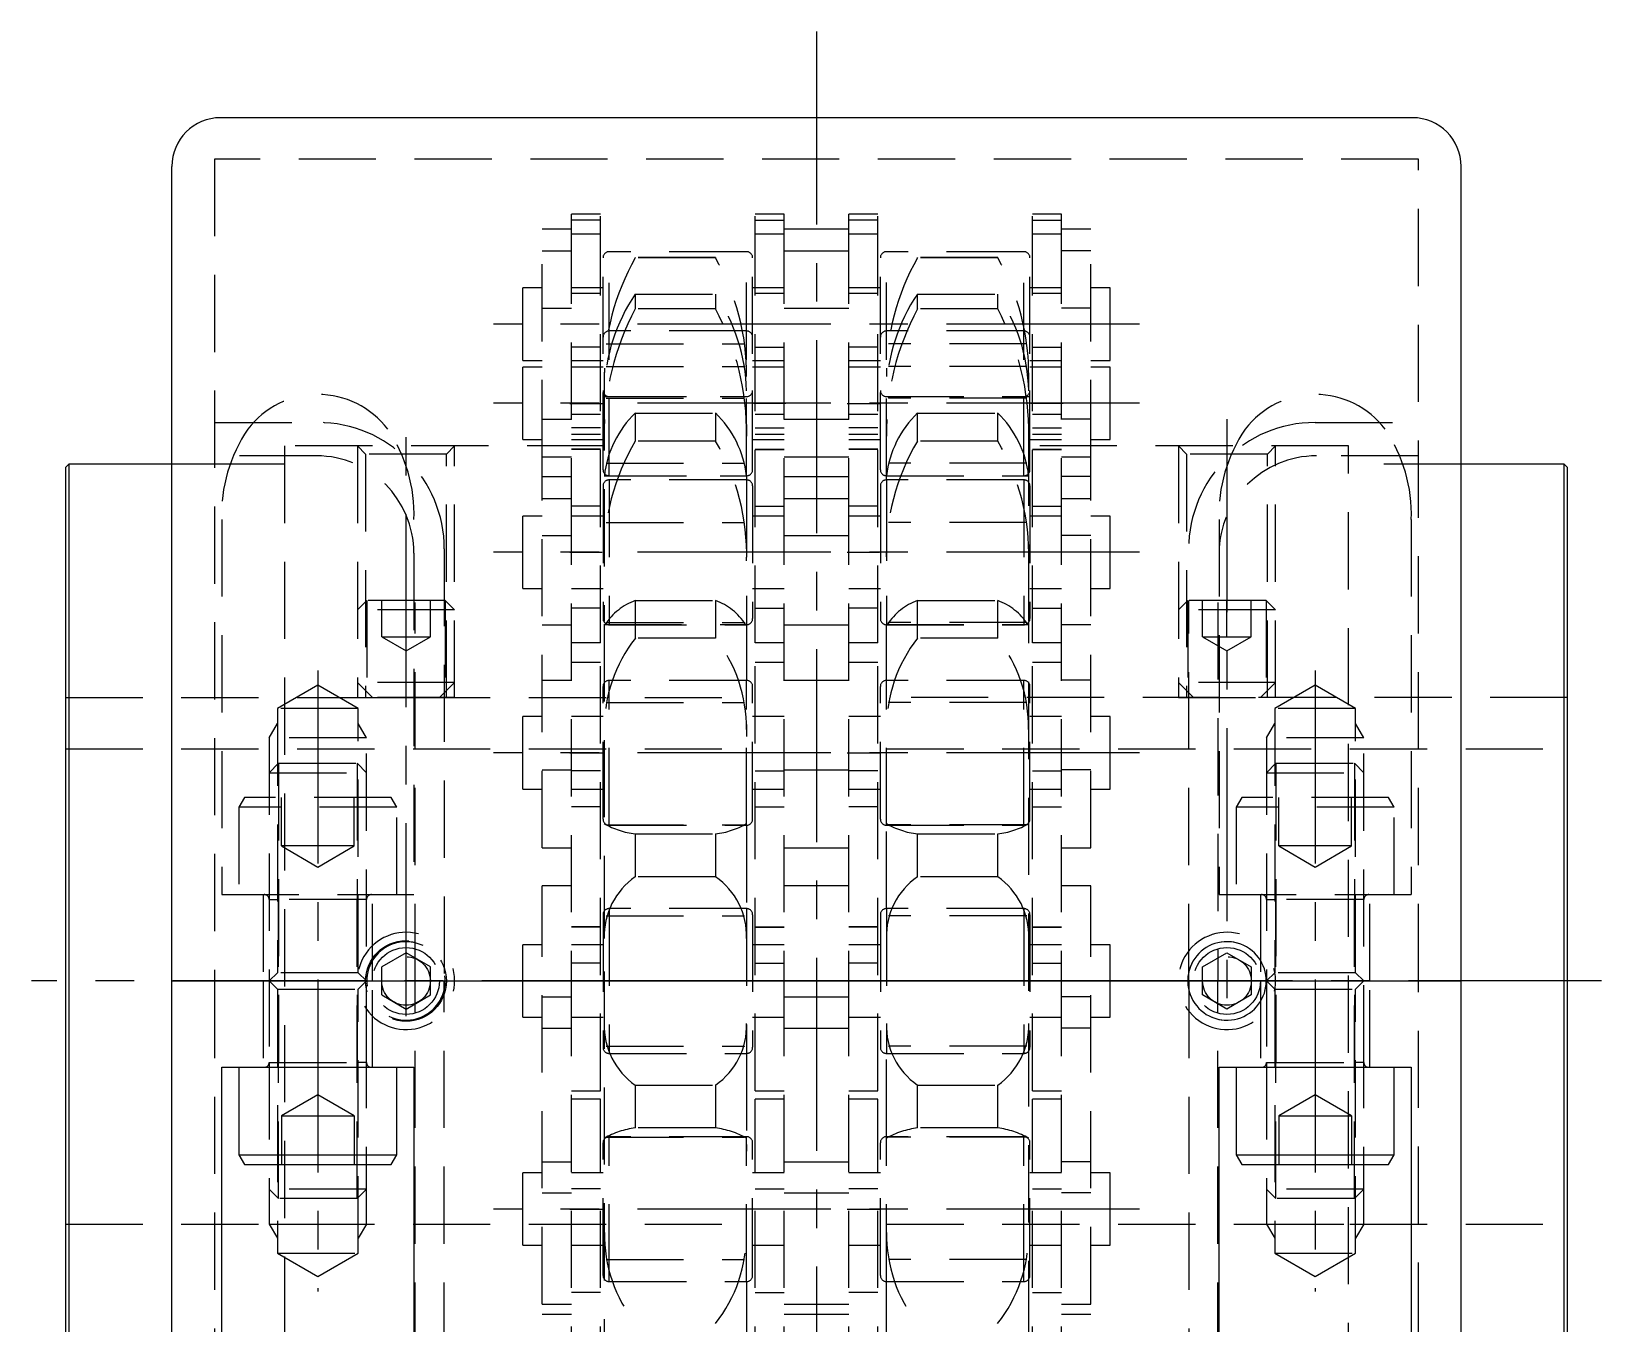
# Model space of a CAD drawing. Extents: x -3 to 319, y -8 to 338.
# Drawn here: x -2.8 to 126.3, y 52.8 to 159.1 of the extents above; entities that cross this region are included whole.
import ezdxf

# ---------------------------------------------------------------- set-up
doc = ezdxf.new("R2010")
doc.units = 0
doc.header["$LTSCALE"] = 0.5
doc.linetypes.add('CENTER', pattern=[50.8, 31.75, -6.35, 6.35, -6.35])
doc.linetypes.add('DASHED', pattern=[19.05, 12.7, -6.35])
for name, color, linetype in [('MSM_CENTER', 1, 'CENTER'), ('MSM_CONTINUOUS', 7, 'CONTINUOUS'), ('MSM_DASHED', 4, 'DASHED')]:
    doc.layers.add(name, color=color, linetype=linetype)

msp = doc.modelspace()

# ---------------------------------------------------------------- linework, layer by layer
at = {"layer": 'MSM_CENTER'}
for p, q in [((61.75, 159.1), (61.75, 2.9)), ((88.32, 135.02), (35.18, 135.02)), ((88.32, 128.51), (35.18, 128.51)), ((41.48, 128.5), (44.12, 128.5)), ((59.22, 128.5), (56.58, 128.5)), ((64.28, 128.5), (66.92, 128.5)), ((82.02, 128.5), (79.38, 128.5)), ((28, 78.11), (28, 127.2)), ((95.5, 127.2), (95.5, 76.8)), ((88.32, 116.26), (35.18, 116.26)), ((41.48, 116.26), (44.12, 116.26)), ((59.22, 116.26), (56.58, 116.26)), ((64.28, 116.26), (66.92, 116.26)), ((82.02, 116.26), (79.38, 116.26)), ((20.75, 106.53), (20.75, 55.47)), ((102.75, 106.53), (102.75, 55.47)), ((88.32, 99.76), (35.18, 99.76)), ((41.48, 99.76), (44.12, 99.76)), ((59.22, 99.76), (56.58, 99.76)), ((64.28, 99.76), (66.92, 99.76)), ((82.02, 99.76), (79.38, 99.76)), ((126.3, 81), (-2.8, 81)), ((88.32, 81), (35.18, 81)), ((41.48, 81), (44.12, 81)), ((59.22, 81), (56.58, 81)), ((64.28, 81), (66.92, 81)), ((82.02, 81), (79.38, 81)), ((88.32, 62.24), (35.18, 62.24)), ((41.48, 62.24), (44.12, 62.24)), ((59.22, 62.24), (56.58, 62.24)), ((64.28, 62.24), (66.92, 62.24)), ((82.02, 62.24), (79.38, 62.24))]:
    msp.add_line(p, q, dxfattribs=at)
at = {"layer": 'MSM_CONTINUOUS'}
for p, q in [((110.75, 152), (12.75, 152)), ((8.75, 81), (8.75, 148)), ((114.75, 81), (114.75, 148)), ((0.28, 123.5), (0, 123.22)), ((0, 123.22), (0, 38.78)), ((8.75, 123.5), (0.28, 123.5)), ((0.28, 123.5), (0.28, 38.5)), ((123.22, 123.5), (114.75, 123.5)), ((123.22, 38.5), (123.22, 123.5)), ((123.5, 123.22), (123.22, 123.5)), ((123.5, 38.78), (123.5, 123.22)), ((8.75, 81), (114.75, 81)), ((8.75, 14), (8.75, 81)), ((8.75, 81), (114.75, 81)), ((114.75, 14), (114.75, 81)), ((12.85, 43.04), (12.85, 73.9)), ((12.85, 73.9), (28.65, 73.9)), ((14.25, 73.9), (14.25, 66.7)), ((27.25, 66.7), (27.25, 73.9)), ((28.65, 73.9), (28.65, 43.04)), ((94.85, 43.04), (94.85, 73.9)), ((94.85, 73.9), (110.65, 73.9)), ((96.25, 73.9), (96.25, 66.7)), ((109.25, 66.7), (109.25, 73.9)), ((110.65, 73.9), (110.65, 43.04)), ((14.25, 66.7), (14.71, 65.9)), ((14.25, 66.7), (27.25, 66.7)), ((14.71, 65.9), (26.79, 65.9)), ((26.79, 65.9), (27.25, 66.7)), ((96.25, 66.7), (96.71, 65.9)), ((96.25, 66.7), (109.25, 66.7)), ((96.71, 65.9), (108.79, 65.9)), ((108.79, 65.9), (109.25, 66.7))]:
    msp.add_line(p, q, dxfattribs=at)
for centre, start, end in [((12.75, 148), 90, 180), ((110.75, 148), 0, 90)]:
    msp.add_arc(centre, 4, start, end, dxfattribs=at)
at = {"layer": 'MSM_DASHED'}
for p, q in [((12.25, 148.6), (12.25, 81)), ((111.25, 148.6), (12.25, 148.6)), ((111.25, 81), (111.25, 148.6)), ((44, 144.07), (41.6, 144.07)), ((41.6, 141.04), (41.6, 144.07)), ((44, 143.56), (41.6, 143.56)), ((44, 137.55), (44, 144.07)), ((59.1, 144.07), (56.7, 144.07)), ((56.7, 137.55), (56.7, 144.07)), ((56.7, 143.56), (59.1, 143.56)), ((59.1, 141.04), (59.1, 144.07)), ((66.8, 144.07), (64.4, 144.07)), ((64.4, 141.04), (64.4, 144.07)), ((66.8, 143.56), (64.4, 143.56)), ((66.8, 137.55), (66.8, 144.07)), ((81.9, 144.07), (79.5, 144.07)), ((79.5, 137.55), (79.5, 144.07)), ((79.5, 143.56), (81.9, 143.56)), ((81.9, 141.04), (81.9, 144.07)), ((41.6, 142.84), (39.2, 142.84)), ((39.2, 124.08), (39.2, 142.84)), ((41.6, 142.44), (44, 142.44)), ((56.7, 142.44), (59.1, 142.44)), ((64.4, 142.84), (59.1, 142.84)), ((64.4, 142.44), (66.8, 142.44)), ((79.5, 142.44), (81.9, 142.44)), ((84.3, 142.84), (81.9, 142.84)), ((84.3, 124.08), (84.3, 142.84)), ((39.2, 141.04), (41.6, 141.04)), ((41.6, 117.65), (41.6, 141.04)), ((56, 140.98), (44.7, 140.98)), ((44.7, 122.55), (44.7, 140.98)), ((56, 122.56), (56, 140.98)), ((59.1, 141.04), (64.4, 141.04)), ((59.1, 117.65), (59.1, 141.04)), ((64.4, 117.65), (64.4, 141.04)), ((78.8, 140.98), (67.5, 140.98)), ((67.5, 122.56), (67.5, 140.98)), ((78.8, 122.55), (78.8, 140.98)), ((84.3, 141.04), (81.9, 141.04)), ((81.9, 117.65), (81.9, 141.04)), ((44.2, 123.05), (44.2, 140.48)), ((53.45, 140.5), (46.85, 140.5)), ((46.85, 140.5), (46.85, 140.47)), ((53.45, 140.47), (46.85, 140.47)), ((53.45, 140.5), (53.45, 140.47)), ((56.5, 123.05), (56.5, 140.48)), ((67, 123.05), (67, 140.48)), ((76.65, 140.5), (70.05, 140.5)), ((70.05, 140.47), (70.05, 140.5)), ((76.65, 140.47), (70.05, 140.47)), ((76.65, 140.47), (76.65, 140.5)), ((79.3, 123.05), (79.3, 140.48)), ((37.6, 132.04), (37.6, 138)), ((39.2, 138), (37.6, 138)), ((44.2, 138), (41.6, 138)), ((44, 137.55), (41.6, 137.55)), ((44, 137.55), (41.6, 137.55)), ((44, 108.81), (44, 137.55)), ((46.85, 137.5), (53.45, 137.5)), ((46.85, 137.5), (46.85, 136.27)), ((53.45, 137.5), (53.45, 136.27)), ((59.1, 138), (56.5, 138)), ((59.1, 137.55), (56.7, 137.55)), ((56.7, 108.81), (56.7, 137.55)), ((59.1, 137.55), (56.7, 137.55)), ((67, 138), (64.4, 138)), ((66.8, 137.55), (64.4, 137.55)), ((66.8, 137.55), (64.4, 137.55)), ((66.8, 108.81), (66.8, 137.55)), ((70.05, 137.5), (76.65, 137.5)), ((70.05, 136.27), (70.05, 137.5)), ((76.65, 136.27), (76.65, 137.5)), ((81.9, 138), (79.3, 138)), ((81.9, 137.55), (79.5, 137.55)), ((79.5, 108.81), (79.5, 137.55)), ((81.9, 137.55), (79.5, 137.55)), ((85.9, 138), (84.3, 138)), ((85.9, 132.04), (85.9, 138)), ((39.2, 136.33), (41.6, 136.33)), ((53.45, 136.27), (46.85, 136.27)), ((59.1, 136.33), (64.4, 136.33)), ((76.65, 136.27), (70.05, 136.27)), ((84.3, 136.33), (81.9, 136.33)), ((56, 134.46), (44.7, 134.46)), ((78.8, 134.46), (67.5, 134.46)), ((44, 133.12), (41.6, 133.12)), ((44, 133.12), (41.6, 133.12)), ((44.47, 133.4), (55.83, 133.4)), ((56.7, 133.12), (59.1, 133.12)), ((56.7, 133.12), (59.1, 133.12)), ((66.8, 133.12), (64.4, 133.12)), ((66.8, 133.12), (64.4, 133.12)), ((79.03, 133.4), (67.67, 133.4)), ((79.5, 133.12), (81.9, 133.12)), ((79.5, 133.12), (81.9, 133.12)), ((37.6, 132.04), (39.2, 132.04)), ((41.6, 132.04), (44.2, 132.04)), ((56.5, 132.04), (59.1, 132.04)), ((64.4, 132.04), (67, 132.04)), ((79.3, 132.04), (81.9, 132.04)), ((84.3, 132.04), (85.9, 132.04)), ((37.6, 125.53), (37.6, 131.49)), ((39.2, 131.49), (37.6, 131.49)), ((44, 131.49), (41.6, 131.49)), ((44, 131.48), (41.6, 131.48)), ((44.2, 131.49), (44, 131.49)), ((44.3, 130.97), (44.3, 110.56)), ((44.47, 131.54), (55.83, 131.54)), ((55.82, 131.59), (55.83, 131.54)), ((56.7, 131.49), (56.5, 131.49)), ((59.1, 131.49), (56.7, 131.49)), ((59.1, 131.48), (56.7, 131.48)), ((66.8, 131.49), (64.4, 131.49)), ((66.8, 131.48), (64.4, 131.48)), ((67, 131.49), (66.8, 131.49)), ((79.03, 131.54), (67.67, 131.54)), ((79.2, 110.56), (79.2, 130.97)), ((79.5, 131.49), (79.3, 131.49)), ((81.9, 131.49), (79.5, 131.49)), ((81.9, 131.48), (79.5, 131.48)), ((85.9, 131.49), (84.3, 131.49)), ((85.9, 125.53), (85.9, 131.49)), ((44.3, 129.07), (56, 129.07)), ((44.47, 128.94), (55.83, 128.94)), ((44.7, 129.07), (56, 129.07)), ((67.5, 129.07), (78.8, 129.07)), ((67.5, 129.07), (79.2, 129.07)), ((67.68, 129.01), (67.67, 128.94)), ((79.03, 128.94), (67.67, 128.94)), ((12.25, 126.93), (20.75, 126.93)), ((39.2, 127.2), (41.6, 127.2)), ((44, 127.6), (41.6, 127.6)), ((46.85, 127.71), (53.45, 127.71)), ((46.85, 127.71), (46.85, 125.41)), ((53.45, 127.71), (53.45, 125.41)), ((55.99, 126.76), (56, 125.81)), ((59.1, 127.6), (56.7, 127.6)), ((59.1, 127.2), (64.4, 127.2)), ((66.8, 127.6), (64.4, 127.6)), ((70.05, 127.71), (76.65, 127.71)), ((70.05, 125.41), (70.05, 127.71)), ((76.65, 125.41), (76.65, 127.71)), ((81.9, 127.6), (79.5, 127.6)), ((84.3, 127.2), (81.9, 127.2)), ((102.75, 126.93), (111.25, 126.93)), ((37.6, 125.53), (39.2, 125.53)), ((44, 126.49), (41.6, 126.49)), ((41.6, 125.98), (44, 125.98)), ((41.6, 125.53), (44, 125.53)), ((41.6, 125.52), (44, 125.52)), ((44, 125.53), (44.2, 125.53)), ((53.45, 125.41), (46.85, 125.41)), ((56.5, 125.53), (56.7, 125.53)), ((56.7, 126.49), (59.1, 126.49)), ((56.7, 125.98), (59.1, 125.98)), ((56.7, 125.53), (59.1, 125.53)), ((56.7, 125.52), (59.1, 125.52)), ((66.8, 126.49), (64.4, 126.49)), ((64.4, 125.98), (66.8, 125.98)), ((64.4, 125.53), (66.8, 125.53)), ((64.4, 125.52), (66.8, 125.52)), ((66.8, 125.53), (67, 125.53)), ((76.65, 125.41), (70.05, 125.41)), ((79.3, 125.53), (79.5, 125.53)), ((79.5, 126.49), (81.9, 126.49)), ((79.5, 125.98), (81.9, 125.98)), ((79.5, 125.53), (81.9, 125.53)), ((79.5, 125.52), (81.9, 125.52)), ((84.3, 125.53), (85.9, 125.53)), ((20.65, 124.19), (12.25, 124.19)), ((44.3, 125), (18, 125)), ((18, 125), (18, 37)), ((24, 125), (24, 104.3)), ((24, 125), (24.68, 124.32)), ((24.68, 124.32), (24.68, 104.3)), ((31.32, 124.32), (24.68, 124.32)), ((31.32, 124.32), (32, 125)), ((31.32, 104.3), (31.32, 124.32)), ((32, 104.3), (32, 125)), ((41.6, 124.08), (39.2, 124.08)), ((39.2, 91.94), (39.2, 124.08)), ((44, 124.73), (41.6, 124.73)), ((44, 124.72), (41.6, 124.72)), ((56.7, 124.73), (59.1, 124.73)), ((56.7, 124.72), (59.1, 124.72)), ((64.4, 124.08), (59.1, 124.08)), ((66.8, 124.73), (64.4, 124.73)), ((66.8, 124.72), (64.4, 124.72)), ((105.5, 125), (79.2, 125)), ((79.5, 124.73), (81.9, 124.73)), ((79.5, 124.72), (81.9, 124.72)), ((84.3, 124.08), (81.9, 124.08)), ((84.3, 91.94), (84.3, 124.08)), ((91.5, 125), (91.5, 104.3)), ((91.5, 125), (92.18, 124.32)), ((92.18, 124.32), (92.18, 104.3)), ((98.82, 124.32), (92.18, 124.32)), ((98.82, 124.32), (99.5, 125)), ((98.82, 104.3), (98.82, 124.32)), ((99.5, 104.3), (99.5, 125)), ((111.25, 124.19), (102.75, 124.19)), ((105.5, 37), (105.5, 125)), ((12.25, 123.5), (8.75, 123.5)), ((18, 123.5), (8.75, 123.5)), ((44.47, 123.58), (55.83, 123.58)), ((79.03, 123.58), (67.67, 123.58)), ((114.75, 123.5), (105.5, 123.5)), ((114.75, 123.5), (111.25, 123.5)), ((39.2, 122.49), (41.6, 122.49)), ((44.2, 121.71), (44.2, 110.8)), ((44.3, 122.55), (56, 122.55)), ((44.7, 122.55), (56, 122.55)), ((56, 122.21), (44.7, 122.21)), ((44.7, 122.21), (44.7, 110.3)), ((56, 122.56), (56, 122.21)), ((56, 122.21), (56, 110.3)), ((56.5, 121.71), (56.5, 110.8)), ((59.1, 122.49), (64.4, 122.49)), ((67, 121.71), (67, 110.8)), ((67.5, 122.21), (67.5, 122.56)), ((67.5, 122.55), (78.8, 122.55)), ((67.5, 122.55), (79.2, 122.55)), ((78.8, 122.21), (67.5, 122.21)), ((67.5, 122.21), (67.5, 110.3)), ((78.8, 122.21), (78.8, 110.3)), ((79.3, 121.71), (79.3, 110.8)), ((84.3, 122.49), (81.9, 122.49)), ((39.2, 120.69), (41.6, 120.69)), ((59.1, 120.69), (64.4, 120.69)), ((81.9, 120.69), (84.3, 120.69)), ((12.85, 118.96), (12.85, 88.1)), ((37.6, 113.28), (37.6, 119.24)), ((39.2, 119.24), (37.6, 119.24)), ((44, 120.04), (41.6, 120.04)), ((44, 120.04), (41.6, 120.04)), ((44.2, 119.24), (41.6, 119.24)), ((44, 119.24), (41.6, 119.24)), ((59.1, 119.24), (56.5, 119.24)), ((56.7, 120.04), (59.1, 120.04)), ((56.7, 120.04), (59.1, 120.04)), ((59.1, 119.24), (56.7, 119.24)), ((66.8, 120.04), (64.4, 120.04)), ((66.8, 120.04), (64.4, 120.04)), ((67, 119.24), (64.4, 119.24)), ((66.8, 119.24), (64.4, 119.24)), ((81.9, 119.24), (79.3, 119.24)), ((79.5, 120.04), (81.9, 120.04)), ((79.5, 120.04), (81.9, 120.04)), ((81.9, 119.24), (79.5, 119.24)), ((85.9, 119.24), (84.3, 119.24)), ((85.9, 113.28), (85.9, 119.24)), ((94.85, 118.96), (94.85, 88.1)), ((110.65, 118.96), (110.65, 88.1)), ((39.2, 117.65), (41.6, 117.65)), ((41.6, 77.12), (41.6, 117.65)), ((44.47, 118.7), (55.83, 118.7)), ((59.1, 117.65), (64.4, 117.65)), ((59.1, 77.12), (59.1, 117.65)), ((64.4, 77.12), (64.4, 117.65)), ((79.03, 118.7), (67.67, 118.7)), ((84.3, 117.65), (81.9, 117.65)), ((81.9, 77.12), (81.9, 117.65)), ((28.65, 116.19), (28.65, 88.1)), ((31.15, 116.53), (31.15, 81)), ((37.6, 113.28), (39.2, 113.28)), ((41.6, 113.28), (44.2, 113.28)), ((41.6, 113.28), (44, 113.28)), ((56.5, 113.28), (59.1, 113.28)), ((56.7, 113.28), (59.1, 113.28)), ((64.4, 113.28), (67, 113.28)), ((64.4, 113.28), (66.8, 113.28)), ((79.3, 113.28), (81.9, 113.28)), ((79.5, 113.28), (81.9, 113.28)), ((84.3, 113.28), (85.9, 113.28)), ((24.77, 112.3), (24, 111.53)), ((32, 111.53), (24, 111.53)), ((31.23, 112.3), (24.77, 112.3)), ((24.77, 112.3), (24.77, 104.78)), ((26, 109.3), (26, 112.3)), ((28, 109.3), (28, 112.3)), ((28.75, 81), (28.75, 112.14)), ((30, 109.3), (30, 112.3)), ((32, 111.53), (31.23, 112.3)), ((31.23, 112.3), (31.23, 104.78)), ((44, 111.65), (41.6, 111.65)), ((44, 111.65), (41.6, 111.65)), ((46.85, 112.29), (53.45, 112.29)), ((46.85, 112.29), (46.85, 109.18)), ((53.45, 112.29), (53.45, 109.18)), ((56.7, 111.65), (59.1, 111.65)), ((56.7, 111.65), (59.1, 111.65)), ((66.8, 111.65), (64.4, 111.65)), ((66.8, 111.65), (64.4, 111.65)), ((70.05, 112.29), (76.65, 112.29)), ((70.05, 109.18), (70.05, 112.29)), ((76.65, 109.18), (76.65, 112.29)), ((79.5, 111.65), (81.9, 111.65)), ((79.5, 111.65), (81.9, 111.65)), ((92.27, 112.3), (91.5, 111.53)), ((99.5, 111.53), (91.5, 111.53)), ((98.73, 112.3), (92.27, 112.3)), ((92.27, 112.3), (92.27, 104.78)), ((92.35, 81), (92.35, 112.3)), ((93.5, 109.3), (93.5, 112.3)), ((94.75, 112.14), (94.75, 81)), ((95.5, 109.3), (95.5, 112.3)), ((97.5, 109.3), (97.5, 112.3)), ((99.5, 111.53), (98.73, 112.3)), ((98.73, 112.3), (98.73, 104.78)), ((39.2, 110.29), (41.6, 110.29)), ((44.3, 110.34), (44.3, 51.49)), ((44.3, 110.31), (56, 110.31)), ((44.47, 110.49), (55.83, 110.49)), ((44.7, 110.3), (56, 110.3)), ((55.82, 110.5), (55.83, 110.49)), ((55.99, 110.35), (55.96, 110.31)), ((56, 110.3), (56, 105.72)), ((59.1, 110.29), (64.4, 110.29)), ((67.5, 110.31), (79.2, 110.31)), ((67.5, 110.3), (78.8, 110.3)), ((67.5, 105.72), (67.5, 110.3)), ((67.67, 110.49), (67.68, 110.5)), ((79.03, 110.49), (67.67, 110.49)), ((79.2, 51.62), (79.2, 110.5)), ((84.3, 110.29), (81.9, 110.29)), ((26, 109.3), (30, 109.3)), ((26, 109.3), (28, 108.15)), ((28, 108.15), (30, 109.3)), ((44, 108.81), (41.6, 108.81)), ((44, 108.81), (41.6, 108.81)), ((44, 71.96), (44, 108.81)), ((53.45, 109.18), (46.85, 109.18)), ((59.1, 108.81), (56.7, 108.81)), ((56.7, 71.96), (56.7, 108.81)), ((59.1, 108.81), (56.7, 108.81)), ((66.8, 108.81), (64.4, 108.81)), ((66.8, 108.81), (64.4, 108.81)), ((66.8, 71.96), (66.8, 108.81)), ((76.65, 109.18), (70.05, 109.18)), ((81.9, 108.81), (79.5, 108.81)), ((79.5, 71.96), (79.5, 108.81)), ((81.9, 108.81), (79.5, 108.81)), ((93.5, 109.3), (97.5, 109.3)), ((93.5, 109.3), (95.5, 108.15)), ((95.5, 108.15), (97.5, 109.3)), ((41.6, 107.22), (44, 107.22)), ((41.6, 107.21), (44, 107.21)), ((56.7, 107.22), (59.1, 107.22)), ((56.7, 107.21), (59.1, 107.21)), ((64.4, 107.22), (66.8, 107.22)), ((64.4, 107.21), (66.8, 107.21)), ((79.5, 107.22), (81.9, 107.22)), ((79.5, 107.21), (81.9, 107.21)), ((20.75, 105.32), (17.43, 103.4)), ((24.07, 103.4), (20.75, 105.32)), ((32, 105.55), (24, 105.55)), ((24, 105.55), (25.25, 104.3)), ((30.75, 104.3), (32, 105.55)), ((39.2, 105.73), (41.6, 105.73)), ((44.2, 94.31), (44.2, 105.22)), ((56, 105.72), (44.7, 105.72)), ((44.7, 93.81), (44.7, 105.72)), ((56, 93.81), (56, 105.72)), ((56.5, 94.31), (56.5, 105.22)), ((59.1, 105.73), (64.4, 105.73)), ((67, 94.31), (67, 105.22)), ((67.5, 93.81), (67.5, 105.72)), ((78.8, 105.72), (67.5, 105.72)), ((78.8, 93.81), (78.8, 105.72)), ((79.3, 94.31), (79.3, 105.22)), ((84.3, 105.73), (81.9, 105.73)), ((91.5, 105.55), (92.75, 104.3)), ((99.5, 105.55), (91.5, 105.55)), ((98.25, 104.3), (99.5, 105.55)), ((102.75, 105.32), (99.43, 103.4)), ((106.07, 103.4), (102.75, 105.32)), ((0, 104.3), (56, 104.3)), ((17.43, 103.4), (17.43, 81.68)), ((24.07, 103.4), (17.43, 103.4)), ((32, 104.3), (24, 104.3)), ((24, 104.3), (32, 104.3)), ((24.07, 81.68), (24.07, 103.4)), ((44.47, 103.91), (55.83, 103.91)), ((123.5, 104.3), (67.5, 104.3)), ((67.68, 103.96), (67.67, 103.91)), ((79.03, 103.91), (67.67, 103.91)), ((91.5, 104.3), (99.5, 104.3)), ((91.5, 104.3), (99.5, 104.3)), ((99.43, 103.4), (99.43, 81.68)), ((106.07, 103.4), (99.43, 103.4)), ((106.07, 81.68), (106.07, 103.4)), ((16.75, 101), (17.43, 102.17)), ((24.75, 101), (24.07, 102.17)), ((37.6, 96.78), (37.6, 102.74)), ((39.2, 102.74), (37.6, 102.74)), ((44, 102.74), (41.6, 102.74)), ((44, 102.74), (41.6, 102.74)), ((44.2, 102.74), (44, 102.74)), ((55.99, 102.09), (56, 101.11)), ((56.7, 102.74), (56.5, 102.74)), ((59.1, 102.74), (56.7, 102.74)), ((59.1, 102.74), (56.7, 102.74)), ((66.8, 102.74), (64.4, 102.74)), ((66.8, 102.74), (64.4, 102.74)), ((67, 102.74), (66.8, 102.74)), ((79.5, 102.74), (79.3, 102.74)), ((81.9, 102.74), (79.5, 102.74)), ((81.9, 102.74), (79.5, 102.74)), ((85.9, 102.74), (84.3, 102.74)), ((85.9, 96.78), (85.9, 102.74)), ((98.75, 101), (99.43, 102.17)), ((106.75, 101), (106.07, 102.17)), ((16.75, 101), (16.75, 74.3)), ((24.75, 101), (16.75, 101)), ((24.75, 74.3), (24.75, 101)), ((98.75, 101), (98.75, 74.3)), ((106.75, 101), (98.75, 101)), ((106.75, 74.3), (106.75, 101)), ((0, 100.08), (56, 100.08)), ((67.5, 100.08), (123.5, 100.08)), ((17.52, 98.9), (16.75, 98.13)), ((16.75, 98.13), (24.75, 98.13)), ((17.52, 98.9), (23.98, 98.9)), ((17.52, 98.9), (17.52, 74.3)), ((24.75, 98.13), (23.98, 98.9)), ((23.98, 98.9), (23.98, 74.3)), ((39.2, 98.37), (41.6, 98.37)), ((44, 98.29), (41.6, 98.29)), ((44, 98.29), (41.6, 98.29)), ((56.7, 98.29), (59.1, 98.29)), ((56.7, 98.29), (59.1, 98.29)), ((59.1, 98.37), (64.4, 98.37)), ((66.8, 98.29), (64.4, 98.29)), ((66.8, 98.29), (64.4, 98.29)), ((79.5, 98.29), (81.9, 98.29)), ((79.5, 98.29), (81.9, 98.29)), ((84.3, 98.37), (81.9, 98.37)), ((99.52, 98.9), (98.75, 98.13)), ((98.75, 98.13), (106.75, 98.13)), ((99.52, 98.9), (105.98, 98.9)), ((99.52, 98.9), (99.52, 74.3)), ((106.75, 98.13), (105.98, 98.9)), ((105.98, 98.9), (105.98, 74.3)), ((14.71, 96.1), (14.25, 95.3)), ((26.79, 96.1), (14.71, 96.1)), ((17.75, 92.1), (17.75, 96.1)), ((23.75, 92.1), (23.75, 96.1)), ((27.25, 95.3), (26.79, 96.1)), ((37.6, 96.78), (39.2, 96.78)), ((41.6, 96.78), (44, 96.78)), ((41.6, 96.78), (44, 96.78)), ((44, 96.78), (44.2, 96.78)), ((56.5, 96.78), (56.7, 96.78)), ((56.7, 96.78), (59.1, 96.78)), ((56.7, 96.78), (59.1, 96.78)), ((64.4, 96.78), (66.8, 96.78)), ((64.4, 96.78), (66.8, 96.78)), ((66.8, 96.78), (67, 96.78)), ((79.3, 96.78), (79.5, 96.78)), ((79.5, 96.78), (81.9, 96.78)), ((79.5, 96.78), (81.9, 96.78)), ((84.3, 96.78), (85.9, 96.78)), ((96.71, 96.1), (96.25, 95.3)), ((108.79, 96.1), (96.71, 96.1)), ((99.75, 92.1), (99.75, 96.1)), ((105.75, 92.1), (105.75, 96.1)), ((109.25, 95.3), (108.79, 96.1)), ((27.25, 95.3), (14.25, 95.3)), ((14.25, 95.3), (14.25, 88.1)), ((27.25, 88.1), (27.25, 95.3)), ((44, 95.33), (41.6, 95.33)), ((44, 95.33), (41.6, 95.33)), ((56.7, 95.33), (59.1, 95.33)), ((56.7, 95.33), (59.1, 95.33)), ((66.8, 95.33), (64.4, 95.33)), ((66.8, 95.33), (64.4, 95.33)), ((79.5, 95.33), (81.9, 95.33)), ((79.5, 95.33), (81.9, 95.33)), ((96.25, 95.3), (96.25, 88.1)), ((109.25, 95.3), (96.25, 95.3)), ((109.25, 88.1), (109.25, 95.3)), ((44.47, 93.84), (44.44, 93.87)), ((44.47, 93.84), (55.83, 93.84)), ((44.7, 93.81), (56, 93.81)), ((46.85, 93.09), (53.45, 93.09)), ((46.85, 93.09), (46.85, 89.56)), ((53.45, 93.09), (53.45, 89.56)), ((55.79, 93.81), (55.83, 93.84)), ((56, 93.81), (56, 86.95)), ((67.5, 93.81), (78.8, 93.81)), ((67.5, 86.95), (67.5, 93.81)), ((79.03, 93.84), (67.67, 93.84)), ((67.67, 93.84), (67.71, 93.81)), ((70.05, 93.09), (76.65, 93.09)), ((70.05, 89.56), (70.05, 93.09)), ((76.65, 89.56), (76.65, 93.09)), ((23.75, 92.1), (17.75, 92.1)), ((17.75, 92.1), (20.75, 90.37)), ((20.75, 90.37), (23.75, 92.1)), ((39.2, 91.94), (41.6, 91.94)), ((59.1, 91.94), (64.4, 91.94)), ((81.9, 91.94), (84.3, 91.94)), ((105.75, 92.1), (99.75, 92.1)), ((99.75, 92.1), (102.75, 90.37)), ((102.75, 90.37), (105.75, 92.1)), ((53.45, 89.56), (46.85, 89.56)), ((76.65, 89.56), (70.05, 89.56)), ((12.85, 88.1), (28.65, 88.1)), ((16.25, 88.1), (16.25, 81)), ((25.25, 81), (25.25, 88.1)), ((39.2, 54.42), (39.2, 88.82)), ((41.6, 88.82), (39.2, 88.82)), ((64.4, 88.82), (59.1, 88.82)), ((84.3, 88.82), (81.9, 88.82)), ((84.3, 54.42), (84.3, 88.82)), ((94.85, 88.1), (110.65, 88.1)), ((98.25, 88.1), (98.25, 81)), ((107.25, 81), (107.25, 88.1)), ((24.75, 87.7), (16.75, 87.7)), ((16.75, 87.7), (17.52, 87.7)), ((17.52, 63.1), (17.52, 87.7)), ((23.98, 63.1), (23.98, 87.7)), ((24.75, 87.7), (23.98, 87.7)), ((44.69, 86.96), (44.68, 86.93)), ((56, 86.95), (44.7, 86.95)), ((44.7, 86.95), (44.7, 75.04)), ((56, 86.95), (56, 75.04)), ((78.8, 86.95), (67.5, 86.95)), ((67.5, 86.95), (67.5, 75.04)), ((78.8, 86.95), (78.8, 75.04)), ((78.82, 86.92), (78.81, 86.96)), ((106.75, 87.7), (98.75, 87.7)), ((98.75, 87.7), (99.52, 87.7)), ((99.52, 63.1), (99.52, 87.7)), ((105.98, 63.1), (105.98, 87.7)), ((106.75, 87.7), (105.98, 87.7)), ((44, 85.44), (41.6, 85.44)), ((44, 85.43), (41.6, 85.43)), ((44.2, 86.45), (44.2, 75.54)), ((44.47, 86.36), (55.83, 86.36)), ((56.5, 86.45), (56.5, 75.54)), ((56.7, 85.44), (59.1, 85.44)), ((56.7, 85.43), (59.1, 85.43)), ((66.8, 85.44), (64.4, 85.44)), ((66.8, 85.43), (64.4, 85.43)), ((67, 86.45), (67, 75.54)), ((79.03, 86.36), (67.67, 86.36)), ((79.3, 86.45), (79.3, 75.54)), ((79.5, 85.44), (81.9, 85.44)), ((79.5, 85.43), (81.9, 85.43)), ((39.2, 83.98), (37.6, 83.98)), ((37.6, 78.02), (37.6, 83.98)), ((44.2, 83.98), (41.6, 83.98)), ((44, 83.98), (41.6, 83.98)), ((59.1, 83.98), (56.5, 83.98)), ((59.1, 83.98), (56.7, 83.98)), ((67, 83.98), (64.4, 83.98)), ((66.8, 83.98), (64.4, 83.98)), ((81.9, 83.98), (79.3, 83.98)), ((81.9, 83.98), (79.5, 83.98)), ((85.9, 83.98), (84.3, 83.98)), ((85.9, 78.02), (85.9, 83.98)), ((28, 83.31), (26, 82.15)), ((30, 82.15), (28, 83.31)), ((93.5, 82.15), (95.5, 83.31)), ((95.5, 83.31), (97.5, 82.15)), ((17.43, 81.68), (16.75, 81)), ((24.07, 81.68), (17.43, 81.68)), ((24.75, 81), (24.07, 81.68)), ((26, 79.85), (26, 82.15)), ((30, 79.85), (30, 82.15)), ((44, 82.47), (41.6, 82.47)), ((44, 82.47), (41.6, 82.47)), ((56.7, 82.47), (59.1, 82.47)), ((56.7, 82.47), (59.1, 82.47)), ((66.8, 82.47), (64.4, 82.47)), ((66.8, 82.47), (64.4, 82.47)), ((79.5, 82.47), (81.9, 82.47)), ((79.5, 82.47), (81.9, 82.47)), ((93.5, 79.85), (93.5, 82.15)), ((97.5, 82.15), (97.5, 79.85)), ((99.43, 81.68), (98.75, 81)), ((106.07, 81.68), (99.43, 81.68)), ((106.75, 81), (106.07, 81.68)), ((12.25, 81), (12.25, 13.4)), ((16.25, 81), (16.25, 73.9)), ((16.75, 81), (17.43, 80.32)), ((17.43, 80.32), (17.43, 58.6)), ((17.43, 80.32), (24.07, 80.32)), ((24.07, 80.32), (24.75, 81)), ((24.07, 58.6), (24.07, 80.32)), ((25.25, 73.9), (25.25, 81)), ((28.75, 49.86), (28.75, 81)), ((31.15, 49.86), (31.15, 81)), ((92.35, 81), (92.35, 49.86)), ((94.75, 49.86), (94.75, 81)), ((98.25, 81), (98.25, 73.9)), ((98.75, 81), (99.43, 80.32)), ((99.43, 80.32), (99.43, 58.6)), ((99.43, 80.32), (106.07, 80.32)), ((106.07, 80.32), (106.75, 81)), ((106.07, 58.6), (106.07, 80.32)), ((107.25, 73.9), (107.25, 81)), ((111.25, 13.4), (111.25, 81)), ((26, 79.85), (28, 78.69)), ((28, 78.69), (30, 79.85)), ((39.2, 79.68), (41.6, 79.68)), ((59.1, 79.68), (64.4, 79.68)), ((84.3, 79.68), (81.9, 79.68)), ((95.5, 78.69), (93.5, 79.85)), ((97.5, 79.85), (95.5, 78.69)), ((37.6, 78.02), (39.2, 78.02)), ((41.6, 78.02), (44.2, 78.02)), ((41.6, 78.02), (44, 78.02)), ((56.5, 78.02), (59.1, 78.02)), ((56.7, 78.02), (59.1, 78.02)), ((64.4, 78.02), (67, 78.02)), ((64.4, 78.02), (66.8, 78.02)), ((79.3, 78.02), (81.9, 78.02)), ((79.5, 78.02), (81.9, 78.02)), ((84.3, 78.02), (85.9, 78.02)), ((39.2, 77.12), (41.6, 77.12)), ((41.6, 36.7), (41.6, 77.12)), ((59.1, 36.7), (59.1, 77.12)), ((59.1, 77.12), (64.4, 77.12)), ((64.4, 36.7), (64.4, 77.12)), ((81.9, 36.7), (81.9, 77.12)), ((84.3, 77.12), (81.9, 77.12)), ((44.47, 75.64), (55.83, 75.64)), ((44.68, 75.08), (44.69, 75.04)), ((44.7, 75.04), (56, 75.04)), ((55.82, 75.61), (55.83, 75.64)), ((56, 75.04), (56, 68.19)), ((67.5, 75.04), (78.8, 75.04)), ((67.5, 68.19), (67.5, 75.04)), ((67.67, 75.64), (67.68, 75.61)), ((79.03, 75.64), (67.67, 75.64)), ((78.81, 75.04), (78.82, 75.07)), ((16.75, 74.3), (16.75, 61)), ((16.75, 74.3), (24.75, 74.3)), ((16.75, 74.3), (17.52, 74.3)), ((24.75, 74.3), (23.98, 74.3)), ((24.75, 61), (24.75, 74.3)), ((98.75, 74.3), (98.75, 61)), ((98.75, 74.3), (106.75, 74.3)), ((98.75, 74.3), (99.52, 74.3)), ((106.75, 74.3), (105.98, 74.3)), ((106.75, 61), (106.75, 74.3)), ((46.85, 72.44), (53.45, 72.44)), ((46.85, 72.44), (46.85, 68.91)), ((53.45, 72.44), (53.45, 68.91)), ((70.05, 72.44), (76.65, 72.44)), ((70.05, 68.91), (70.05, 72.44)), ((76.65, 68.91), (76.65, 72.44)), ((20.75, 71.63), (17.75, 69.9)), ((23.75, 69.9), (20.75, 71.63)), ((41.6, 71.96), (44, 71.96)), ((41.6, 71.95), (44, 71.95)), ((44, 71.28), (41.6, 71.28)), ((44, 71.28), (41.6, 71.28)), ((44, 71.95), (44, 71.96)), ((44, 36.7), (44, 71.28)), ((56.7, 71.96), (59.1, 71.96)), ((56.7, 71.95), (56.7, 71.96)), ((56.7, 71.95), (59.1, 71.95)), ((56.7, 36.7), (56.7, 71.28)), ((59.1, 71.28), (56.7, 71.28)), ((59.1, 71.28), (56.7, 71.28)), ((64.4, 71.96), (66.8, 71.96)), ((64.4, 71.95), (66.8, 71.95)), ((66.8, 71.28), (64.4, 71.28)), ((66.8, 71.28), (64.4, 71.28)), ((66.8, 71.95), (66.8, 71.96)), ((66.8, 36.7), (66.8, 71.28)), ((79.5, 71.96), (81.9, 71.96)), ((79.5, 71.95), (79.5, 71.96)), ((79.5, 71.95), (81.9, 71.95)), ((79.5, 36.7), (79.5, 71.28)), ((81.9, 71.28), (79.5, 71.28)), ((81.9, 71.28), (79.5, 71.28)), ((102.75, 71.63), (99.75, 69.9)), ((105.75, 69.9), (102.75, 71.63)), ((17.75, 69.9), (17.75, 65.9)), ((17.75, 69.9), (23.75, 69.9)), ((20.75, 69.9), (20.75, 65.9)), ((23.75, 69.9), (23.75, 65.9)), ((99.75, 69.9), (99.75, 65.9)), ((99.75, 69.9), (105.75, 69.9)), ((102.75, 69.9), (102.75, 65.9)), ((105.75, 69.9), (105.75, 65.9)), ((53.45, 68.91), (46.85, 68.91)), ((76.65, 68.91), (70.05, 68.91)), ((44.2, 56.78), (44.2, 67.69)), ((44.47, 68.16), (55.83, 68.16)), ((56, 68.19), (44.7, 68.19)), ((44.7, 56.28), (44.7, 68.19)), ((55.82, 68.17), (55.79, 68.19)), ((55.83, 68.16), (55.82, 68.17)), ((55.99, 67.54), (56, 67)), ((56, 56.28), (56, 68.19)), ((56.5, 56.78), (56.5, 67.69)), ((67, 56.78), (67, 67.69)), ((78.8, 68.19), (67.5, 68.19)), ((67.5, 56.28), (67.5, 68.19)), ((67.68, 68.17), (67.67, 68.16)), ((79.03, 68.16), (67.67, 68.16)), ((67.71, 68.19), (67.68, 68.17)), ((78.8, 56.28), (78.8, 68.19)), ((79.3, 56.78), (79.3, 67.69)), ((39.2, 66.12), (41.6, 66.12)), ((59.1, 66.12), (64.4, 66.12)), ((84.3, 66.12), (81.9, 66.12)), ((39.2, 65.22), (37.6, 65.22)), ((37.6, 59.26), (37.6, 65.22)), ((44, 65.22), (41.6, 65.22)), ((44, 65.22), (41.6, 65.22)), ((44.2, 65.22), (44, 65.22)), ((56.7, 65.22), (56.5, 65.22)), ((59.1, 65.22), (56.7, 65.22)), ((59.1, 65.22), (56.7, 65.22)), ((66.8, 65.22), (64.4, 65.22)), ((66.8, 65.22), (64.4, 65.22)), ((67, 65.22), (66.8, 65.22)), ((79.5, 65.22), (79.3, 65.22)), ((81.9, 65.22), (79.5, 65.22)), ((81.9, 65.22), (79.5, 65.22)), ((85.9, 65.22), (84.3, 65.22)), ((85.9, 59.26), (85.9, 65.22)), ((16.75, 63.87), (17.52, 63.1)), ((24.75, 63.87), (16.75, 63.87)), ((23.98, 63.1), (24.75, 63.87)), ((39.2, 63.56), (41.6, 63.56)), ((44, 63.91), (41.6, 63.91)), ((44, 63.91), (41.6, 63.91)), ((56.7, 63.91), (59.1, 63.91)), ((56.7, 63.91), (59.1, 63.91)), ((59.1, 63.56), (64.4, 63.56)), ((66.8, 63.91), (64.4, 63.91)), ((66.8, 63.91), (64.4, 63.91)), ((79.5, 63.91), (81.9, 63.91)), ((79.5, 63.91), (81.9, 63.91)), ((84.3, 63.56), (81.9, 63.56)), ((106.75, 63.87), (98.75, 63.87)), ((98.75, 63.87), (99.52, 63.1)), ((105.98, 63.1), (106.75, 63.87)), ((23.98, 63.1), (17.52, 63.1)), ((105.98, 63.1), (99.52, 63.1)), ((0, 61), (56, 61)), ((16.75, 61), (24.75, 61)), ((16.75, 61), (17.43, 59.83)), ((24.75, 61), (24.07, 59.83)), ((67.5, 61), (123.5, 61)), ((98.75, 61), (106.75, 61)), ((98.75, 61), (99.43, 59.83)), ((106.75, 61), (106.07, 59.83)), ((17.43, 58.6), (24.07, 58.6)), ((17.43, 58.6), (20.75, 56.68)), ((20.75, 56.68), (24.07, 58.6)), ((37.6, 59.26), (39.2, 59.26)), ((41.6, 59.26), (44, 59.26)), ((41.6, 59.26), (44, 59.26)), ((44, 59.26), (44.2, 59.26)), ((56.5, 59.26), (56.7, 59.26)), ((56.7, 59.26), (59.1, 59.26)), ((56.7, 59.26), (59.1, 59.26)), ((64.4, 59.26), (66.8, 59.26)), ((64.4, 59.26), (66.8, 59.26)), ((66.8, 59.26), (67, 59.26)), ((79.3, 59.26), (79.5, 59.26)), ((79.5, 59.26), (81.9, 59.26)), ((79.5, 59.26), (81.9, 59.26)), ((84.3, 59.26), (85.9, 59.26)), ((99.43, 58.6), (106.07, 58.6)), ((99.43, 58.6), (102.75, 56.68)), ((102.75, 56.68), (106.07, 58.6)), ((44.47, 58.09), (55.83, 58.09)), ((79.03, 58.09), (67.67, 58.09)), ((44.7, 56.28), (56, 56.28)), ((56, 56.28), (56, 51.69)), ((67.5, 56.28), (78.8, 56.28)), ((67.5, 51.69), (67.5, 56.28)), ((39.2, 54.42), (41.6, 54.42)), ((44, 55.38), (41.6, 55.38)), ((44, 55.37), (41.6, 55.37)), ((56.7, 55.38), (59.1, 55.38)), ((56.7, 55.37), (59.1, 55.37)), ((59.1, 54.42), (64.4, 54.42)), ((66.8, 55.38), (64.4, 55.38)), ((66.8, 55.37), (64.4, 55.37)), ((79.5, 55.38), (81.9, 55.38)), ((79.5, 55.37), (81.9, 55.37)), ((81.9, 54.42), (84.3, 54.42)), ((39.2, 25.67), (39.2, 53.56)), ((41.6, 53.56), (39.2, 53.56)), ((64.4, 53.56), (59.1, 53.56)), ((84.3, 53.56), (81.9, 53.56)), ((84.3, 25.67), (84.3, 53.56))]:
    msp.add_line(p, q, dxfattribs=at)
for centre, radius in [((28, 81), 3.32), ((28, 81), 2.75), ((28, 81), 2), ((95.5, 81), 2.75), ((95.5, 81), 2)]:
    msp.add_circle(centre, radius, dxfattribs=at)
for centre, radius, start, end in [((44.7, 140.48), 0.5, 90, 180), ((56, 140.48), 0.5, 0, 90), ((67.5, 140.48), 0.5, 90, 180), ((78.8, 140.48), 0.5, 0, 90), ((63.67, 130.86), 19.37, 150.2499, 180.4579), ((36.63, 130.86), 19.37, 359.5421, 29.7501), ((86.87, 130.86), 19.37, 150.2499, 180.4579), ((59.83, 130.86), 19.37, 359.5421, 29.7501), ((59.26, 129.13), 14.97, 146.0091, 178.4092), ((41.04, 129.13), 14.97, 1.5908, 33.9909), ((82.46, 129.13), 14.97, 146.0091, 178.4092), ((64.24, 129.13), 14.97, 1.5908, 33.9909), ((65.84, 126.1), 21.54, 151.8121, 180.7579), ((34.46, 126.1), 21.54, 359.2421, 28.1879), ((89.04, 126.1), 21.54, 151.8121, 180.7579), ((57.66, 126.1), 21.54, 359.2421, 28.1879), ((44.7, 133.96), 0.5, 90, 180), ((56, 133.96), 0.5, 0, 90), ((67.5, 133.96), 0.5, 90, 180), ((78.8, 133.96), 0.5, 0, 90), ((63.35, 130.97), 19.05, 179.7143, 180), ((20.75, 122.03), 7.21, 37.1769, 142.8897), ((44.7, 129.57), 0.5, 180, 270), ((56, 129.57), 0.5, 270, 0), ((67.5, 129.57), 0.5, 180, 270), ((78.8, 129.57), 0.5, 270, 0), ((102.75, 122.03), 7.21, 37.1103, 142.8231), ((20.75, 116.53), 10.4, 0.0006, 90), ((52.79, 121.57), 8.54, 133.9919, 173.3754), ((47.51, 121.57), 8.54, 6.6246, 46.0081), ((75.99, 121.57), 8.54, 133.9919, 173.3754), ((70.71, 121.57), 8.54, 6.6246, 46.0081), ((102.75, 116.53), 10.4, 90, 179.9994), ((25.12, 119.42), 12.28, 145.4554, 182.1344), ((16.38, 119.42), 12.28, 357.8656, 34.5446), ((62.72, 116.04), 18.43, 149.4441, 181.5248), ((37.58, 116.04), 18.43, 358.4752, 30.5559), ((85.92, 116.04), 18.43, 149.4441, 181.5248), ((60.78, 116.04), 18.43, 358.4752, 30.5559), ((107.12, 119.42), 12.28, 145.4554, 182.1344), ((98.38, 119.42), 12.28, 357.8656, 34.5446), ((20.65, 116.19), 8, 0, 90), ((102.85, 116.19), 8, 90, 180), ((44.7, 123.05), 0.5, 180, 270), ((56, 123.05), 0.5, 270, 0), ((67.5, 123.05), 0.5, 180, 270), ((78.8, 123.05), 0.5, 270, 0), ((44.7, 121.71), 0.5, 90, 180), ((56, 121.71), 0.5, 0, 90), ((67.5, 121.71), 0.5, 90, 180), ((78.8, 121.71), 0.5, 0, 90), ((48.63, 107.5), 5.11, 110.3614, 146.3966), ((51.67, 107.5), 5.11, 33.6034, 69.6386), ((71.83, 107.5), 5.11, 110.3614, 146.3966), ((74.87, 107.5), 5.11, 33.6034, 69.6386), ((44.7, 110.8), 0.5, 180, 270), ((56, 110.8), 0.5, 270, 0), ((67.5, 110.8), 0.5, 180, 270), ((78.8, 110.8), 0.5, 270, 0), ((56.19, 101.83), 11.88, 141.7764, 180.7017), ((44.11, 101.83), 11.88, 359.2983, 38.2236), ((79.39, 101.83), 11.88, 141.7764, 180.7017), ((67.31, 101.83), 11.88, 359.2983, 38.2236), ((44.7, 105.22), 0.5, 90, 180), ((56, 105.22), 0.5, 0, 90), ((67.5, 105.22), 0.5, 90, 180), ((78.8, 105.22), 0.5, 0, 90), ((44.7, 94.31), 0.5, 180, 270), ((56, 94.31), 0.5, 270, 0), ((67.5, 94.31), 0.5, 180, 270), ((78.8, 94.31), 0.5, 270, 0), ((47.7, 99.95), 6.91, 240.4636, 262.9235), ((52.6, 99.95), 6.91, 277.0765, 299.5364), ((70.9, 99.95), 6.91, 240.4636, 262.9235), ((75.8, 99.95), 6.91, 277.0765, 299.5364), ((50.21, 84.7), 5.91, 124.6288, 181.9567), ((50.09, 84.7), 5.91, 358.0433, 55.3712), ((73.41, 84.7), 5.91, 124.6288, 181.9567), ((73.29, 84.7), 5.91, 358.0433, 55.3712), ((16.35, 87.7), 0.4, 0, 90), ((25.15, 87.7), 0.4, 90, 180), ((98.35, 87.7), 0.4, 0, 90), ((107.15, 87.7), 0.4, 90, 180), ((44.7, 86.45), 0.5, 90, 180), ((56, 86.45), 0.5, 0, 90), ((67.5, 86.45), 0.5, 90, 180), ((78.8, 86.45), 0.5, 0, 90), ((28, 81), 4, 75, 15), ((28, 81), 3.23, 75, 15), ((28, 81), 3.23, 255, 195), ((95.5, 81), 4, 75, 15), ((95.5, 81), 3.23, 75, 15), ((95.5, 81), 3.23, 345, 285), ((50.21, 77.3), 5.91, 178.0618, 235.3898), ((50.09, 77.3), 5.91, 304.6473, 1.9752), ((73.41, 77.3), 5.91, 178.0248, 235.3527), ((73.29, 77.3), 5.91, 304.6102, 1.9382), ((44.7, 75.54), 0.5, 180, 270), ((56, 75.54), 0.5, 270, 0), ((67.5, 75.54), 0.5, 180, 270), ((78.8, 75.54), 0.5, 270, 0), ((16.35, 74.3), 0.4, 270, 0), ((25.15, 74.3), 0.4, 180, 270), ((98.35, 74.3), 0.4, 270, 0), ((107.15, 74.3), 0.4, 180, 270), ((47.71, 62.05), 6.91, 97.095, 119.5549), ((52.6, 62.05), 6.91, 60.4821, 82.9421), ((70.9, 62.05), 6.91, 97.0579, 119.5179), ((75.79, 62.05), 6.91, 60.4451, 82.905), ((44.7, 67.69), 0.5, 90, 180), ((56, 67.69), 0.5, 0, 90), ((67.5, 67.69), 0.5, 90, 180), ((78.8, 67.69), 0.5, 0, 90), ((56.19, 60.17), 11.88, 179.2983, 218.2236), ((44.11, 60.17), 11.88, 321.7764, 0.7017), ((79.39, 60.17), 11.88, 179.2983, 218.2236), ((67.31, 60.17), 11.88, 321.7764, 0.7017), ((44.7, 56.78), 0.5, 180, 270), ((56, 56.78), 0.5, 270, 0), ((67.5, 56.78), 0.5, 180, 270), ((78.8, 56.78), 0.5, 270, 0)]:
    msp.add_arc(centre, radius, start, end, dxfattribs=at)

doc.saveas('drawing.dxf')
